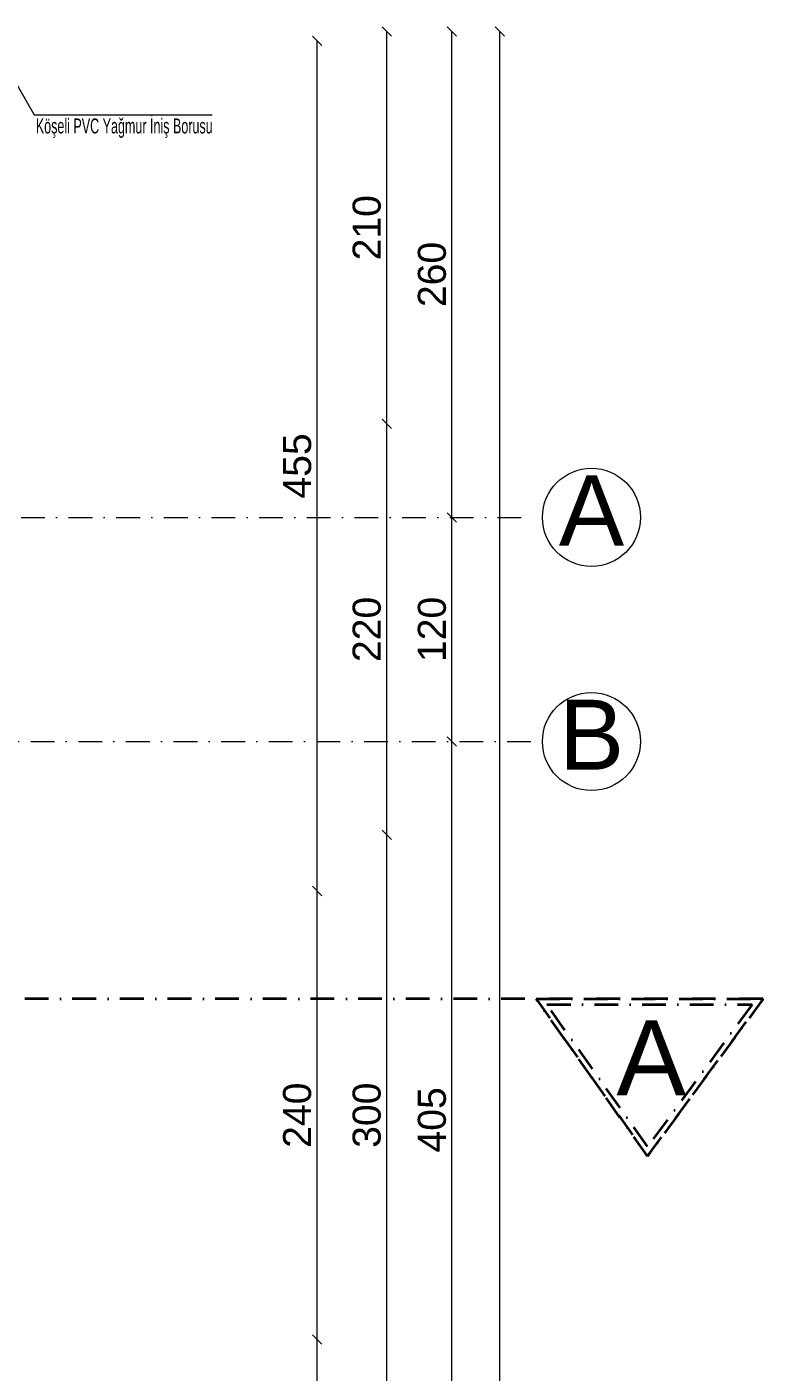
# Model space of a CAD drawing. Header units: millimetres. Extents: x 708 to 46452, y -4963 to 3960.
# Drawn here: x 18559 to 18953, y 2761 to 3481 of the extents above; entities that cross this region are included whole.
import ezdxf

# ---------------------------------------------------------------- set-up
doc = ezdxf.new("R2010")
doc.units = ezdxf.units.MM
for name, pattern in [('ACAD_ISO10W100', [18, 12, -3, 0, -3]), ('DASHDOT', [25.4, 12.7, -6.35, 0, -6.35]), ('DUZ', [0])]:
    doc.linetypes.add(name, pattern=pattern)
for name, color, linetype, lineweight in [('00_IC_OLCU', 139, 'Continuous', 20), ('AKS', 153, 'ACAD_ISO10W100', 20), ('aks ve noktalılar', 129, 'DASHDOT', 13), ('kesit çizgisi', 4, 'DASHDOT', 35), ('TEFRİŞ', 8, 'Continuous', 9), ('ölçü yatay', 150, 'DUZ', 18)]:
    doc.layers.add(name, color=color, linetype=linetype, lineweight=lineweight)
doc.styles.add('arial_1_18', font='arial.ttf', dxfattribs={"height": 0.2})
doc.styles.add('mimari altlik$0$194_PTB_WET_B1$0$Standard', font='arial.ttf')
doc.styles.add('S1', font='arial.ttf', dxfattribs={"width": 0.65, "height": 11})
doc.styles.get("Standard").update_dxf_attribs({"font": 'arial.ttf'})
doc.dimstyles.new('ALP_OLCU', dxfattribs={"dimscale": 0, "dimtxt": 15, "dimasz": 5, "dimexe": 0.18, "dimexo": 0.06, "dimgap": 3, "dimtad": 1, "dimdec": 0, "dimrnd": 0.1, "dimzin": 9, "dimdsep": 46, "dimtxsty": 'Standard', "dimblk": 'OBLIQUE', "dimcen": 0, "dimse1": 1, "dimse2": 1, "dimclrd": 256, "dimclre": 256, "dimclrt": 53, "dimadec": 0, "dimazin": 0, "dimtfac": 1, "dimtdec": 0, "dimtix": 1, "dimtmove": 1, "dimatfit": 3, "dimldrblk": 'ARCHTICK', "dimfxl": 0.18, "dimtolj": 1, "dimlwd": -1, "dimarcsym": 0})

# ---------------------------------------------------------------- blocks, each defined once
blk = doc.blocks.new('_Oblique')
at = {"color": 0, "linetype": 'ByBlock', "lineweight": -2}
blk.add_line((-0.5, -0.5), (0.5, 0.5), dxfattribs=at)
blk = doc.blocks.new('*D995')
at = {"layer": '00_IC_OLCU', "transparency": 16777216}
blk.add_line((18811.6, 1953.46), (18811.6, 3478.46), dxfattribs=at)
at = {"layer": 'Defpoints', "color": 0, "transparency": 16777216}
for p in [(18167.36, 3478.46), (18811.6, 3478.46), (18167.36, 1953.46)]:
    blk.add_point(p, dxfattribs=at)
at = {"layer": '00_IC_OLCU', "transparency": 16777216, "xscale": 5, "yscale": 5, "zscale": 5}
for p, rotation in [((18811.6, 3478.46), 90), ((18811.6, 1953.46), 270)]:
    blk.add_blockref('_Oblique', p, dxfattribs=dict(at, rotation=rotation))
at = {"layer": '00_IC_OLCU', "color": 53, "transparency": 16777216, "insert": (18800.94, 2715.96), "char_height": 15, "attachment_point": 5, "rotation": 90}
blk.add_mtext('\\A1;1525', dxfattribs=at)
blk = doc.blocks.new('_ArchTick')
at = {"color": 0, "linetype": 'ByBlock', "const_width": 0.15}
blk.add_lwpolyline([(-0.5, -0.5), (0.5, 0.5)], dxfattribs=at)
blk = doc.blocks.new('*D999')
at = {"layer": '00_IC_OLCU', "transparency": 16777216}
blk.add_line((18786, 2693.46), (18786, 3098.46), dxfattribs=at)
at = {"layer": 'Defpoints', "color": 0, "transparency": 16777216}
for p in [(18786, 3098.46), (18834.41, 3098.46), (18834.41, 2693.46)]:
    blk.add_point(p, dxfattribs=at)
at = {"layer": '00_IC_OLCU', "transparency": 16777216, "xscale": 5, "yscale": 5, "zscale": 5}
for p, rotation in [((18786, 3098.46), 90), ((18786, 2693.46), 270)]:
    blk.add_blockref('_Oblique', p, dxfattribs=dict(at, rotation=rotation))
at = {"layer": '00_IC_OLCU', "color": 53, "transparency": 16777216, "insert": (18775.34, 2895.96), "char_height": 15, "attachment_point": 5, "rotation": 90}
blk.add_mtext('\\A1;405', dxfattribs=at)
blk = doc.blocks.new('*D1000')
at = {"layer": '00_IC_OLCU', "transparency": 16777216}
blk.add_line((18786, 3098.46), (18786, 3218.46), dxfattribs=at)
at = {"layer": 'Defpoints', "color": 0, "transparency": 16777216}
for p in [(18786, 3218.46), (18811.6, 3218.46), (18834.41, 3098.46)]:
    blk.add_point(p, dxfattribs=at)
at = {"layer": '00_IC_OLCU', "transparency": 16777216, "xscale": 5, "yscale": 5, "zscale": 5}
for p, rotation in [((18786, 3218.46), 90), ((18786, 3098.46), 270)]:
    blk.add_blockref('_Oblique', p, dxfattribs=dict(at, rotation=rotation))
at = {"layer": '00_IC_OLCU', "color": 53, "transparency": 16777216, "insert": (18775.34, 3158.46), "char_height": 15, "attachment_point": 5, "rotation": 90}
blk.add_mtext('\\A1;120', dxfattribs=at)
blk = doc.blocks.new('*D1001')
at = {"layer": '00_IC_OLCU', "transparency": 16777216}
blk.add_line((18786, 3218.46), (18786, 3478.46), dxfattribs=at)
at = {"layer": 'Defpoints', "color": 0, "transparency": 16777216}
for p in [(18547.36, 3478.46), (18786, 3478.46), (18811.6, 3218.46)]:
    blk.add_point(p, dxfattribs=at)
at = {"layer": '00_IC_OLCU', "transparency": 16777216, "xscale": 5, "yscale": 5, "zscale": 5}
for p, rotation in [((18786, 3478.46), 90), ((18786, 3218.46), 270)]:
    blk.add_blockref('_Oblique', p, dxfattribs=dict(at, rotation=rotation))
at = {"layer": '00_IC_OLCU', "color": 53, "transparency": 16777216, "insert": (18775.34, 3348.46), "char_height": 15, "attachment_point": 5, "rotation": 90}
blk.add_mtext('\\A1;260', dxfattribs=at)
blk = doc.blocks.new('*D1006')
at = {"layer": '00_IC_OLCU', "transparency": 16777216}
blk.add_line((18751.09, 2748.46), (18751.09, 3048.46), dxfattribs=at)
at = {"layer": 'Defpoints', "color": 0, "transparency": 16777216}
for p in [(18457.36, 3048.46), (18751.09, 3048.46), (18457.36, 2748.46)]:
    blk.add_point(p, dxfattribs=at)
at = {"layer": '00_IC_OLCU', "transparency": 16777216, "xscale": 5, "yscale": 5, "zscale": 5}
for p, rotation in [((18751.09, 3048.46), 90), ((18751.09, 2748.46), 270)]:
    blk.add_blockref('_Oblique', p, dxfattribs=dict(at, rotation=rotation))
at = {"layer": '00_IC_OLCU', "color": 53, "transparency": 16777216, "insert": (18740.43, 2898.46), "char_height": 15, "attachment_point": 5, "rotation": 90}
blk.add_mtext('\\A1;300', dxfattribs=at)
blk = doc.blocks.new('*D1007')
at = {"layer": '00_IC_OLCU', "transparency": 16777216}
blk.add_line((18751.09, 3048.46), (18751.09, 3268.46), dxfattribs=at)
at = {"layer": 'Defpoints', "color": 0, "transparency": 16777216}
for p in [(18337.36, 3268.46), (18751.09, 3268.46), (18457.36, 3048.46)]:
    blk.add_point(p, dxfattribs=at)
at = {"layer": '00_IC_OLCU', "transparency": 16777216, "xscale": 5, "yscale": 5, "zscale": 5}
for p, rotation in [((18751.09, 3268.46), 90), ((18751.09, 3048.46), 270)]:
    blk.add_blockref('_Oblique', p, dxfattribs=dict(at, rotation=rotation))
at = {"layer": '00_IC_OLCU', "color": 53, "transparency": 16777216, "insert": (18740.44, 3158.46), "char_height": 15, "attachment_point": 5, "rotation": 90}
blk.add_mtext('\\A1;220', dxfattribs=at)
blk = doc.blocks.new('*D1008')
at = {"layer": '00_IC_OLCU', "transparency": 16777216}
blk.add_line((18751.09, 3268.46), (18751.09, 3478.46), dxfattribs=at)
at = {"layer": 'Defpoints', "color": 0, "transparency": 16777216}
for p in [(18547.36, 3478.46), (18751.09, 3478.46), (18337.36, 3268.46)]:
    blk.add_point(p, dxfattribs=at)
at = {"layer": '00_IC_OLCU', "transparency": 16777216, "xscale": 5, "yscale": 5, "zscale": 5}
for p, rotation in [((18751.09, 3478.46), 90), ((18751.09, 3268.46), 270)]:
    blk.add_blockref('_Oblique', p, dxfattribs=dict(at, rotation=rotation))
at = {"layer": '00_IC_OLCU', "color": 53, "transparency": 16777216, "insert": (18740.44, 3373.46), "char_height": 15, "attachment_point": 5, "rotation": 90}
blk.add_mtext('\\A1;210', dxfattribs=at)
blk = doc.blocks.new('*D1011')
at = {"layer": '00_IC_OLCU', "transparency": 16777216}
blk.add_line((18713.85, 2568.46), (18713.85, 2778.46), dxfattribs=at)
at = {"layer": 'Defpoints', "color": 0, "transparency": 16777216}
for p in [(18457.36, 2778.46), (18713.85, 2778.46), (18337.36, 2568.46)]:
    blk.add_point(p, dxfattribs=at)
at = {"layer": '00_IC_OLCU', "transparency": 16777216, "xscale": 5, "yscale": 5, "zscale": 5}
for p, rotation in [((18713.85, 2778.46), 90), ((18713.85, 2568.46), 270)]:
    blk.add_blockref('_Oblique', p, dxfattribs=dict(at, rotation=rotation))
at = {"layer": '00_IC_OLCU', "color": 53, "transparency": 16777216, "insert": (18703.19, 2673.46), "char_height": 15, "attachment_point": 5, "rotation": 90}
blk.add_mtext('\\A1;210', dxfattribs=at)
blk = doc.blocks.new('*D1012')
at = {"layer": '00_IC_OLCU', "transparency": 16777216}
blk.add_line((18713.85, 2778.46), (18713.85, 3018.46), dxfattribs=at)
at = {"layer": 'Defpoints', "color": 0, "transparency": 16777216}
for p in [(18457.36, 3018.46), (18713.85, 3018.46), (18457.36, 2778.46)]:
    blk.add_point(p, dxfattribs=at)
at = {"layer": '00_IC_OLCU', "transparency": 16777216, "xscale": 5, "yscale": 5, "zscale": 5}
for p, rotation in [((18713.85, 3018.46), 90), ((18713.85, 2778.46), 270)]:
    blk.add_blockref('_Oblique', p, dxfattribs=dict(at, rotation=rotation))
at = {"layer": '00_IC_OLCU', "color": 53, "transparency": 16777216, "insert": (18703.19, 2898.46), "char_height": 15, "attachment_point": 5, "rotation": 90}
blk.add_mtext('\\A1;240', dxfattribs=at)
blk = doc.blocks.new('*D1013')
at = {"layer": '00_IC_OLCU', "transparency": 16777216}
blk.add_line((18713.85, 3018.46), (18713.85, 3473.46), dxfattribs=at)
at = {"layer": 'Defpoints', "color": 0, "transparency": 16777216}
for p in [(18542.36, 3473.46), (18713.85, 3473.46), (18457.36, 3018.46)]:
    blk.add_point(p, dxfattribs=at)
at = {"layer": '00_IC_OLCU', "transparency": 16777216, "xscale": 5, "yscale": 5, "zscale": 5}
for p, rotation in [((18713.85, 3473.46), 90), ((18713.85, 3018.46), 270)]:
    blk.add_blockref('_Oblique', p, dxfattribs=dict(at, rotation=rotation))
at = {"layer": '00_IC_OLCU', "color": 53, "transparency": 16777216, "insert": (18703.22, 3245.96), "char_height": 15, "attachment_point": 5, "rotation": 90}
blk.add_mtext('\\A1;455', dxfattribs=at)
blk = doc.blocks.new('GEEG')
at = {"layer": '00_IC_OLCU'}
for base, p1, p2, picture, middle in [((18811.6, 3478.46), (18167.36, 1953.46), (18167.36, 3478.46), '*D995', (18800.94, 2715.96)), ((18751.09, 3478.46), (18337.36, 3268.46), (18547.36, 3478.46), '*D1008', (18740.44, 3373.46)), ((18786, 3478.46), (18811.6, 3218.46), (18547.36, 3478.46), '*D1001', (18775.34, 3348.46)), ((18713.85, 3473.46), (18457.36, 3018.46), (18542.36, 3473.46), '*D1013', (18703.22, 3245.96)), ((18751.09, 3268.46), (18457.36, 3048.46), (18337.36, 3268.46), '*D1007', (18740.44, 3158.46)), ((18786, 3218.46), (18834.41, 3098.46), (18811.6, 3218.46), '*D1000', (18775.34, 3158.46)), ((18786, 3098.46), (18834.41, 2693.46), (18834.41, 3098.46), '*D999', (18775.34, 2895.96)), ((18751.09, 3048.46), (18457.36, 2748.46), (18457.36, 3048.46), '*D1006', (18740.43, 2898.46)), ((18713.85, 3018.46), (18457.36, 2778.46), (18457.36, 3018.46), '*D1012', (18703.19, 2898.46)), ((18713.85, 2778.46), (18337.36, 2568.46), (18457.36, 2778.46), '*D1011', (18703.19, 2673.46))]:
    dim = blk.add_linear_dim(base=base, p1=p1, p2=p2, angle=90, dimstyle='ALP_OLCU', override={"dimscale": 1}, dxfattribs=at)
    dim.commit()
    dim.dimension.update_dxf_attribs({"geometry": picture, "text_midpoint": middle})

msp = doc.modelspace()

# ---------------------------------------------------------------- linework, layer by layer
at = {"layer": 'AKS', "color": 30, "linetype": 'Continuous', "lineweight": 5}
for centre in [(18860.663, 3218.46), (18860.663, 3098.46)]:
    msp.add_circle(centre, 26.25, dxfattribs=at)
at = {"layer": 'aks ve noktalılar'}
for points in [[(18147.357, 3218.46), (18834.413, 3218.46)], [(16954.039, 3098.46), (18834.413, 3098.46)]]:
    msp.add_lwpolyline(points, dxfattribs=at)
at = {"layer": 'kesit çizgisi', "lineweight": 35}
for p, q in [((18952.518, 2960.674), (16779.434, 2960.674)), ((18831.032, 2960.674), (18890.643, 2876.503)), ((18890.643, 2876.503), (18952.518, 2960.674))]:
    msp.add_line(p, q, dxfattribs=at)
msp.add_lwpolyline([(18831.032, 2960.674), (18952.518, 2960.674), (18890.643, 2876.503), (18831.032, 2960.674)], dxfattribs=at)
msp.add_lwpolyline([(18836.833, 2957.674), (18946.589, 2957.674), (18890.688, 2881.63)], close=True, dxfattribs=at)
at = {"layer": 'TEFRİŞ'}
msp.add_lwpolyline([(18542.357, 3468.46), (18562.357, 3433.837), (18657.669, 3433.837)], dxfattribs=at)

# ---------------------------------------------------------------- block references
at = {"layer": 'ölçü yatay'}
msp.add_blockref('GEEG', (0, 0), dxfattribs=at)

# ---------------------------------------------------------------- texts
at = {"layer": 'AKS', "color": 30, "linetype": 'Continuous', "lineweight": 5, "style": 'arial_1_18'}
for s, p in [('A', (18843.221, 3203.36)), ('B', (18843.221, 3083.36))]:
    msp.add_text(s, height=37.5, dxfattribs=at).set_placement(p)
at = {"layer": 'kesit çizgisi', "lineweight": 35, "insert": (18911.289, 2909.154), "char_height": 40, "attachment_point": 9, "style": 'mimari altlik$0$194_PTB_WET_B1$0$Standard'}
msp.add_mtext_dynamic_manual_height_columns('A', width=458.16563, gutter_width=200, heights=[0], dxfattribs=at)
at = {"layer": 'TEFRİŞ', "style": 'S1', "width": 0.6}
msp.add_text('Köşeli PVC Yağmur İniş Borusu  ', height=8, rotation=359.999998, dxfattribs=at).set_placement((18563.278, 3423.935))

doc.saveas('drawing.dxf')
